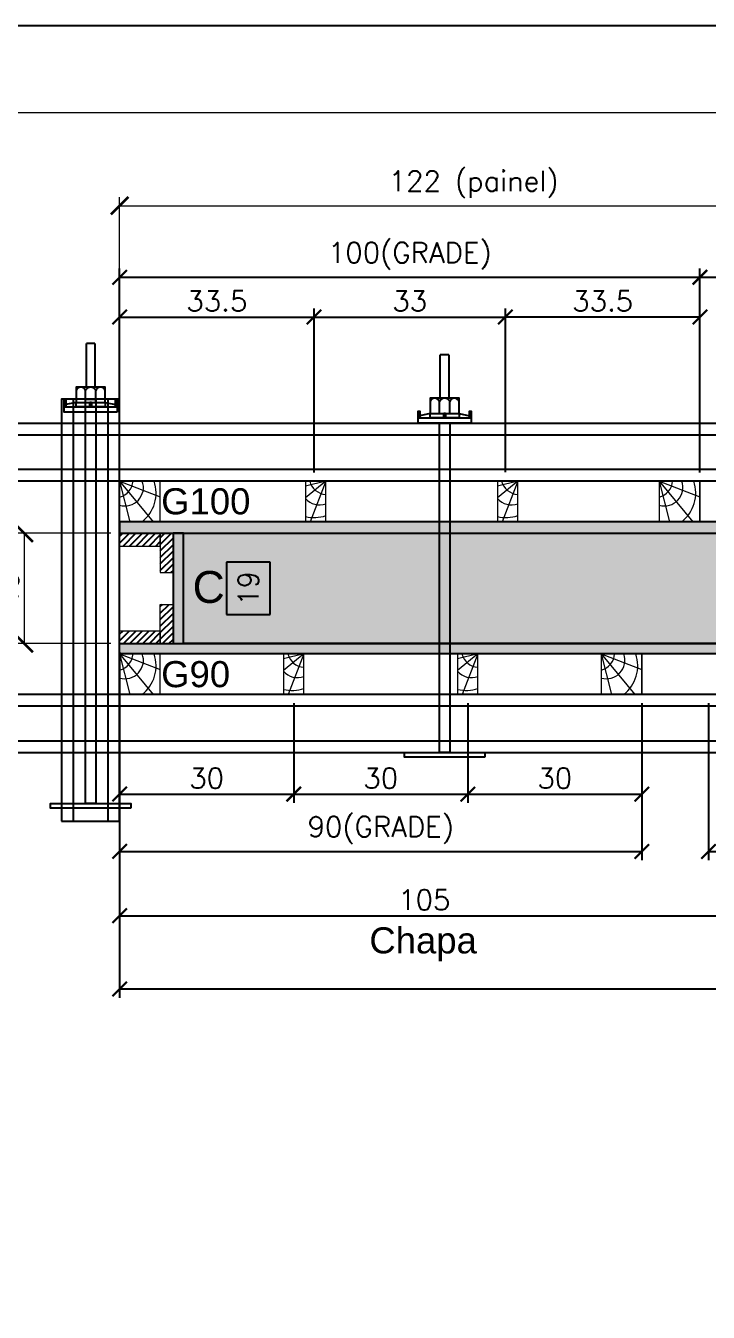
# Model space of a CAD drawing. Extents: x -23436 to 4767, y -3862 to 10024.
# Drawn here: x -15584.4 to -15349.2, y 2388.6 to 2832.3 of the extents above; entities that cross this region are included whole.
import ezdxf
from ezdxf.enums import TextEntityAlignment as Align

# ---------------------------------------------------------------- set-up
doc = ezdxf.new("R2010")
doc.units = 0
doc.header["$PDMODE"] = 2
doc.header["$PDSIZE"] = 10
doc.linetypes.add('CABLIN', pattern=[0.35, 0.25, -0.1])
doc.linetypes.add('HIDDEN', pattern=[9.525, 6.35, -3.175])
doc.layers.get('0').update_dxf_attribs({"lineweight": 13})
doc.layers.get('Defpoints').update_dxf_attribs({"lineweight": 13})
for name, color, linetype in [('Barra de Ancoragem', 20, 'Continuous'), ('CHAPA', 1, 'Continuous'), ('Concreto', 250, 'HIDDEN'), ('Cota', 4, 'Continuous'), ('Cota Seção (2x)', 4, 'Continuous'), ('Hachura', 252, 'CABLIN'), ('MB Logo', 254, 'Continuous'), ('Painéis', 30, 'Continuous'), ('Perfil Metálico', 224, 'Continuous'), ('TEXTO_GERAL', 7, 'Continuous')]:
    doc.layers.add(name, color=color, linetype=linetype)
for name, color, linetype, lineweight in [('contorno de painel', 7, 'Continuous', 13), ('FOLHA MB', 7, 'Continuous', 13), ('Madeira', 100, 'Continuous', 13), ('sarrafo', 93, 'Continuous', 13), ('Texto Seção', 7, 'Continuous', 15)]:
    doc.layers.add(name, color=color, linetype=linetype, lineweight=lineweight)
doc.layers.add('Laje_Perimetro', color=7, linetype='Continuous', plot=False)
doc.styles.add('ARIAL', font='arial.ttf', dxfattribs={"oblique": 15, "height": 25})
doc.styles.add('ROMANS', font='romans.shx')
doc.styles.add('SANSSERIF', font='sas_____.pfb')
doc.dimstyles.new('COTA SECAO', dxfattribs={"dimtxt": 7, "dimasz": 5, "dimexe": 3, "dimexo": 3, "dimgap": 2, "dimtad": 3, "dimdec": 1, "dimlfac": 0.5, "dimzin": 12, "dimdsep": 46, "dimtxsty": 'ROMANS', "dimblk": 'ARCHTICK', "dimcen": 0, "dimclrd": 4, "dimclre": 4, "dimclrt": 1, "dimadec": 1, "dimazin": 3, "dimtfac": 1, "dimtdec": 1, "dimtmove": 0, "dimatfit": 3, "dimldrblk": 'OBLIQUE', "dimfxl": 0, "dimtolj": 1, "dimtzin": 12, "dimarcsym": 0})
doc.dimstyles.new('SECÇÃO 2', dxfattribs={"dimtxt": 7, "dimasz": 6, "dimexe": 0.18, "dimexo": 2, "dimgap": -4, "dimtad": 3, "dimdec": 1, "dimlfac": 0.5, "dimzin": 12, "dimdsep": 46, "dimtxsty": 'ROMANS', "dimblk": 'ARCHTICK', "dimcen": 0.09, "dimse1": 1, "dimse2": 1, "dimsd1": 1, "dimsd2": 1, "dimclrd": 180, "dimclre": 5, "dimclrt": 1, "dimadec": 0, "dimazin": 3, "dimtfac": 1, "dimtdec": 1, "dimtofl": 0, "dimtmove": 0, "dimatfit": 3, "dimldrblk": 'ARCHTICK', "dimfxl": 0, "dimtolj": 1, "dimtzin": 0, "dimarcsym": 0})
pattern_1 = [(45, (-6049.1051, 25548.6478), (-1.12253202, 1.12253202), [])]

# ---------------------------------------------------------------- blocks, each defined once
blk = doc.blocks.new('A$C169d8357')
at = {"layer": 'FOLHA MB', "color": 1}
for points in [[(0, 1199.94), (0, 149.94), (1485.02, 149.94), (1485.02, 1199.94)], [(70, 1169.94), (70, 179.94), (1455.02, 179.94), (1455.02, 1169.94)]]:
    blk.add_lwpolyline(points, close=True, dxfattribs=at)
blk = doc.blocks.new('ERTYERTYUYTURTYUTRYU')
at = {"layer": 'Barra de Ancoragem'}
for p, q in [((8963.33, 10873.8), (8963.33, 10855.54)), ((8964.88, 10869.68), (8964.1, 10873.21)), ((8985.14, 10863.2), (8985.14, 10866.14)), ((8964.88, 10859.66), (8964.1, 10856.13))]:
    blk.add_line(p, q, dxfattribs=at)
at = {"layer": 'Barra de Ancoragem', "flags": 128}
for points in [[(8961.54, 10855.54), (8961.54, 10873.8), (8963.33, 10873.8), (8963.33, 10855.54)], [(8963.33, 10873.8), (8965.7, 10873.8), (8965.7, 10873.21), (8963.33, 10873.21)], [(8963.33, 10869.68), (8964.88, 10869.68), (8964.88, 10859.66), (8963.33, 10859.66)], [(8963.33, 10856.13), (8965.7, 10856.13), (8965.7, 10855.54), (8963.33, 10855.54)]]:
    blk.add_lwpolyline(points, close=True, dxfattribs=at)
for points in [[(8964.88, 10859.66), (8970.14, 10859.66), (8970.14, 10869.68), (8964.88, 10869.68)], [(8964.88, 10864.37), (8963.33, 10864.37), (8963.33, 10864.96), (8964.88, 10864.96), (8964.88, 10864.37), (8964.88, 10864.96)], [(8985.14, 10863.2), (8970.14, 10863.2), (8970.14, 10866.14), (8985.14, 10866.14)]]:
    blk.add_lwpolyline(points, dxfattribs=at)
for points in [[(8964.88, 10866.44), (8968.96, 10866.44, 0.729796), (8968.96, 10869.68, 0.729796)], [(8964.88, 10862.9), (8968.96, 10862.9, 0.666667), (8968.96, 10866.44, 0.666667)]]:
    blk.add_lwpolyline(points, format="xyb", dxfattribs=at)
at = {"layer": 'Barra de Ancoragem'}
blk.add_arc((8968.44, 10861.28), 1.7, 287.7564, 72.2436, dxfattribs=at)
blk = doc.blocks.new('*D5564')
at = {"layer": 'contorno de painel', "color": 180, "lineweight": -2, "transparency": 16777216}
for p, q in [((-15238.96, 2652.34), (-15264.96, 2652.34)), ((-15264.96, 2652.34), (-15264.96, 2637.34)), ((-15238.96, 2637.34), (-15238.96, 2652.34)), ((-15264.96, 2637.34), (-15238.96, 2637.34))]:
    blk.add_line(p, q, dxfattribs=at)
at = {"layer": 'Defpoints', "color": 0, "transparency": 16777216}
for p in [(-15060.06, 2657.24), (-15060.06, 2633.34), (-15530.06, 2619.24)]:
    blk.add_point(p, dxfattribs=at)
at = {"layer": 'contorno de painel', "color": 1, "transparency": 16777216, "insert": (-15251.96, 2644.84), "char_height": 7, "attachment_point": 5, "style": 'ROMANS'}
blk.add_mtext('\\A1;235', dxfattribs=at)
blk = doc.blocks.new('_ArchTick')
at = {"color": 0, "linetype": 'ByBlock', "const_width": 0.15}
blk.add_lwpolyline([(-0.5, -0.5), (0.5, 0.5)], dxfattribs=at)
blk = doc.blocks.new('*D5565')
at = {"layer": 'contorno de painel', "color": 180, "lineweight": -2, "transparency": 16777216}
for p, q in [((-15500.18, 2647.24), (-15515.18, 2647.24)), ((-15515.18, 2647.24), (-15515.18, 2629.24)), ((-15500.18, 2629.24), (-15500.18, 2647.24)), ((-15515.18, 2629.24), (-15500.18, 2629.24))]:
    blk.add_line(p, q, dxfattribs=at)
at = {"layer": 'Defpoints', "color": 0, "transparency": 16777216}
for p in [(-15530.06, 2657.24), (-15496.18, 2657.24), (-15530.06, 2619.24)]:
    blk.add_point(p, dxfattribs=at)
at = {"layer": 'contorno de painel', "color": 1, "transparency": 16777216, "insert": (-15507.68, 2638.24), "char_height": 7, "attachment_point": 5, "rotation": 90, "style": 'ROMANS'}
blk.add_mtext('\\A1;19', dxfattribs=at)
blk = doc.blocks.new('*D5569')
at = {"layer": 'Cota', "color": 4, "lineweight": -2, "transparency": 16777216}
for p, q in [((-15352.06, 2678.28), (-15352.06, 2748.52)), ((-15315.06, 2678.24), (-15315.06, 2748.52)), ((-15352.06, 2745.52), (-15315.06, 2745.52))]:
    blk.add_line(p, q, dxfattribs=at)
at = {"layer": 'Defpoints', "color": 0, "transparency": 16777216}
for p in [(-15315.06, 2745.52), (-15352.06, 2675.28), (-15315.06, 2675.24)]:
    blk.add_point(p, dxfattribs=at)
at = {"layer": 'Cota', "color": 4, "lineweight": -2, "transparency": 16777216, "xscale": 5, "yscale": 5, "zscale": 5, "rotation": 180}
blk.add_blockref('_ArchTick', (-15352.06, 2745.52), dxfattribs=at)
at = {"layer": 'Cota', "color": 4, "lineweight": -2, "transparency": 16777216, "xscale": 5, "yscale": 5, "zscale": 5}
blk.add_blockref('_ArchTick', (-15315.06, 2745.52), dxfattribs=at)
at = {"layer": 'Cota', "color": 1, "transparency": 16777216, "insert": (-15333.56, 2751.02), "char_height": 7, "attachment_point": 5, "style": 'ROMANS'}
blk.add_mtext('\\A1;18.5', dxfattribs=at)
blk = doc.blocks.new('_OBLIQUE')
at = {"color": 0, "linetype": 'ByBlock', "lineweight": -2}
for p, q in [((0, 0), (-1, 0)), ((-0.5, -0.5), (0.5, 0.5))]:
    blk.add_line(p, q, dxfattribs=at)
blk = doc.blocks.new('*D5577')
at = {"layer": 'Cota Seção (2x)', "color": 4, "lineweight": 5, "transparency": 16777216}
for p, q in [((-15555.06, 2657.24), (-15587.97, 2657.24)), ((-15584.97, 2657.24), (-15584.97, 2619.24)), ((-15555.06, 2619.24), (-15587.97, 2619.24))]:
    blk.add_line(p, q, dxfattribs=at)
at = {"layer": 'Defpoints', "color": 0, "transparency": 16777216}
for p in [(-15552.06, 2657.24), (-15584.97, 2619.24), (-15552.06, 2619.24)]:
    blk.add_point(p, dxfattribs=at)
at = {"layer": 'Cota Seção (2x)', "color": 4, "lineweight": 5, "transparency": 16777216, "xscale": 6, "yscale": 6, "zscale": 6}
for p, rotation in [((-15584.97, 2657.24), 90), ((-15584.97, 2619.24), 270)]:
    blk.add_blockref('_ArchTick', p, dxfattribs=dict(at, rotation=rotation))
at = {"layer": 'Cota Seção (2x)', "color": 1, "transparency": 16777216, "insert": (-15590.47, 2638.24), "char_height": 7, "attachment_point": 5, "rotation": 90, "style": 'ROMANS'}
blk.add_mtext('\\A1;19', dxfattribs=at)
blk = doc.blocks.new('*D5579')
at = {"layer": 'Cota', "color": 4, "lineweight": -2, "transparency": 16777216}
for p, q in [((-15552.06, 2612.64), (-15552.06, 2544.53)), ((-15372.06, 2598.64), (-15372.06, 2544.53)), ((-15552.06, 2547.53), (-15372.06, 2547.53))]:
    blk.add_line(p, q, dxfattribs=at)
at = {"layer": 'Defpoints', "color": 0, "transparency": 16777216}
for p in [(-15552.06, 2615.64), (-15372.06, 2601.64), (-15372.06, 2547.53)]:
    blk.add_point(p, dxfattribs=at)
at = {"layer": 'Cota', "color": 4, "lineweight": -2, "transparency": 16777216, "xscale": 5, "yscale": 5, "zscale": 5, "rotation": 180}
blk.add_blockref('_ArchTick', (-15552.06, 2547.53), dxfattribs=at)
at = {"layer": 'Cota', "color": 4, "lineweight": -2, "transparency": 16777216, "xscale": 5, "yscale": 5, "zscale": 5}
blk.add_blockref('_ArchTick', (-15372.06, 2547.53), dxfattribs=at)
at = {"layer": 'Cota', "color": 1, "transparency": 16777216, "insert": (-15462.06, 2554.87), "char_height": 7, "attachment_point": 5, "style": 'ROMANS'}
blk.add_mtext('\\A1;90(GRADE)', dxfattribs=at)
blk = doc.blocks.new('PONTALETE')
at = {"layer": 'Madeira'}
for q in [(2.71, 7), (7, 5.76), (7, 1.74)]:
    blk.add_line((0, 0), q, dxfattribs=at)
blk.add_lwpolyline([(0, 0), (7, 0), (7, 7), (0, 7)], close=True, dxfattribs=at)
for centre, radius, start, end in [((2.04, 0.06), 6.23, 37.2818, 109.0913), ((1.09, 0.9), 3.19, 343.603, 109.9847), ((-0.21, -0.78), 3.09, 14.6322, 86.0383)]:
    blk.add_arc(centre, radius, start, end, dxfattribs=at)
blk = doc.blocks.new('MEIO PONTALETE')
at = {"layer": 'Madeira'}
for q in [(2.71, 7), (3.5, 2.88), (3.5, 0.87)]:
    blk.add_line((0, 0), q, dxfattribs=at)
blk.add_lwpolyline([(0, 0), (3.5, 0), (3.5, 7), (0, 7)], close=True, dxfattribs=at)
for centre, radius, start, end in [((2.04, 0.06), 6.23, 76.4499, 109.0913), ((1.09, 0.9), 3.19, 40.9063, 109.9847), ((-0.21, -0.78), 3.09, 14.6322, 86.0383)]:
    blk.add_arc(centre, radius, start, end, dxfattribs=at)
blk = doc.blocks.new('*D5580')
at = {"layer": 'Cota', "color": 4, "lineweight": -2, "transparency": 16777216}
for p, q in [((-15552.06, 2598.64), (-15552.06, 2564.31)), ((-15492.06, 2598.64), (-15492.06, 2564.31)), ((-15552.06, 2567.31), (-15492.06, 2567.31))]:
    blk.add_line(p, q, dxfattribs=at)
at = {"layer": 'Defpoints', "color": 0, "transparency": 16777216}
for p in [(-15552.06, 2601.64), (-15492.06, 2601.64), (-15492.06, 2567.31)]:
    blk.add_point(p, dxfattribs=at)
at = {"layer": 'Cota', "color": 4, "lineweight": -2, "transparency": 16777216, "xscale": 5, "yscale": 5, "zscale": 5, "rotation": 180}
blk.add_blockref('_ArchTick', (-15552.06, 2567.31), dxfattribs=at)
at = {"layer": 'Cota', "color": 4, "lineweight": -2, "transparency": 16777216, "xscale": 5, "yscale": 5, "zscale": 5}
blk.add_blockref('_ArchTick', (-15492.06, 2567.31), dxfattribs=at)
at = {"layer": 'Cota', "color": 1, "transparency": 16777216, "insert": (-15522.06, 2572.81), "char_height": 7, "attachment_point": 5, "style": 'ROMANS'}
blk.add_mtext('\\A1;30', dxfattribs=at)
blk = doc.blocks.new('*D5581')
at = {"layer": 'Cota', "color": 4, "lineweight": -2, "transparency": 16777216}
for p, q in [((-15492.06, 2598.64), (-15492.06, 2564.31)), ((-15432.06, 2598.64), (-15432.06, 2564.31)), ((-15492.06, 2567.31), (-15432.06, 2567.31))]:
    blk.add_line(p, q, dxfattribs=at)
at = {"layer": 'Defpoints', "color": 0, "transparency": 16777216}
for p in [(-15492.06, 2601.64), (-15432.06, 2601.64), (-15432.06, 2567.31)]:
    blk.add_point(p, dxfattribs=at)
at = {"layer": 'Cota', "color": 4, "lineweight": -2, "transparency": 16777216, "xscale": 5, "yscale": 5, "zscale": 5, "rotation": 180}
blk.add_blockref('_ArchTick', (-15492.06, 2567.31), dxfattribs=at)
at = {"layer": 'Cota', "color": 4, "lineweight": -2, "transparency": 16777216, "xscale": 5, "yscale": 5, "zscale": 5}
blk.add_blockref('_ArchTick', (-15432.06, 2567.31), dxfattribs=at)
at = {"layer": 'Cota', "color": 1, "transparency": 16777216, "insert": (-15462.06, 2572.81), "char_height": 7, "attachment_point": 5, "style": 'ROMANS'}
blk.add_mtext('\\A1;30', dxfattribs=at)
blk = doc.blocks.new('*D5582')
at = {"layer": 'Cota', "color": 4, "lineweight": -2, "transparency": 16777216}
for p, q in [((-15432.06, 2598.64), (-15432.06, 2564.31)), ((-15372.06, 2598.64), (-15372.06, 2564.31)), ((-15432.06, 2567.31), (-15372.06, 2567.31))]:
    blk.add_line(p, q, dxfattribs=at)
at = {"layer": 'Defpoints', "color": 0, "transparency": 16777216}
for p in [(-15432.06, 2601.64), (-15372.06, 2601.64), (-15372.06, 2567.31)]:
    blk.add_point(p, dxfattribs=at)
at = {"layer": 'Cota', "color": 4, "lineweight": -2, "transparency": 16777216, "xscale": 5, "yscale": 5, "zscale": 5, "rotation": 180}
blk.add_blockref('_ArchTick', (-15432.06, 2567.31), dxfattribs=at)
at = {"layer": 'Cota', "color": 4, "lineweight": -2, "transparency": 16777216, "xscale": 5, "yscale": 5, "zscale": 5}
blk.add_blockref('_ArchTick', (-15372.06, 2567.31), dxfattribs=at)
at = {"layer": 'Cota', "color": 1, "transparency": 16777216, "insert": (-15402.06, 2572.81), "char_height": 7, "attachment_point": 5, "style": 'ROMANS'}
blk.add_mtext('\\A1;30', dxfattribs=at)
blk = doc.blocks.new('*D5583')
at = {"layer": 'Cota', "color": 4, "lineweight": -2, "transparency": 16777216}
for p, q in [((-15349.06, 2598.64), (-15349.06, 2544.53)), ((-15149.06, 2598.64), (-15149.06, 2544.53)), ((-15349.06, 2547.53), (-15149.06, 2547.53))]:
    blk.add_line(p, q, dxfattribs=at)
at = {"layer": 'Defpoints', "color": 0, "transparency": 16777216}
for p in [(-15349.06, 2601.64), (-15149.06, 2601.64), (-15149.06, 2547.53)]:
    blk.add_point(p, dxfattribs=at)
at = {"layer": 'Cota', "color": 4, "lineweight": -2, "transparency": 16777216, "xscale": 5, "yscale": 5, "zscale": 5, "rotation": 180}
blk.add_blockref('_ArchTick', (-15349.06, 2547.53), dxfattribs=at)
at = {"layer": 'Cota', "color": 4, "lineweight": -2, "transparency": 16777216, "xscale": 5, "yscale": 5, "zscale": 5}
blk.add_blockref('_ArchTick', (-15149.06, 2547.53), dxfattribs=at)
at = {"layer": 'Cota', "color": 1, "transparency": 16777216, "insert": (-15249.06, 2554.87), "char_height": 7, "attachment_point": 5, "style": 'ROMANS'}
blk.add_mtext('\\A1;100(GRADE)', dxfattribs=at)
blk = doc.blocks.new('*D5584')
at = {"layer": 'Cota', "color": 4, "lineweight": -2, "transparency": 16777216}
for p, q in [((-15342.06, 2612.64), (-15342.06, 2522.35)), ((-15552.06, 2598.64), (-15552.06, 2522.35)), ((-15552.06, 2525.35), (-15342.06, 2525.35))]:
    blk.add_line(p, q, dxfattribs=at)
at = {"layer": 'Defpoints', "color": 0, "transparency": 16777216}
for p in [(-15342.06, 2615.64), (-15552.06, 2601.64), (-15342.06, 2525.35)]:
    blk.add_point(p, dxfattribs=at)
at = {"layer": 'Cota', "color": 4, "lineweight": -2, "transparency": 16777216, "xscale": 5, "yscale": 5, "zscale": 5, "rotation": 180}
blk.add_blockref('_ArchTick', (-15552.06, 2525.35), dxfattribs=at)
at = {"layer": 'Cota', "color": 4, "lineweight": -2, "transparency": 16777216, "xscale": 5, "yscale": 5, "zscale": 5}
blk.add_blockref('_ArchTick', (-15342.06, 2525.35), dxfattribs=at)
at = {"layer": 'Cota', "color": 1, "transparency": 16777216, "insert": (-15447.06, 2530.85), "char_height": 7, "attachment_point": 5, "style": 'ROMANS'}
blk.add_mtext('\\A1;105 ', dxfattribs=at)
blk = doc.blocks.new('*D5592')
at = {"layer": 'Cota Seção (2x)', "color": 4, "lineweight": 5, "transparency": 16777216}
for p, q in [((-15552.06, 2678.3), (-15552.06, 2773.2)), ((-15308.06, 2664.24), (-15308.06, 2773.2)), ((-15552.06, 2770.2), (-15308.06, 2770.2))]:
    blk.add_line(p, q, dxfattribs=at)
at = {"layer": 'Defpoints', "color": 0, "transparency": 16777216}
for p in [(-15308.06, 2770.2), (-15552.06, 2675.3), (-15308.06, 2661.24)]:
    blk.add_point(p, dxfattribs=at)
at = {"layer": 'Cota Seção (2x)', "color": 4, "lineweight": 5, "transparency": 16777216, "xscale": 6, "yscale": 6, "zscale": 6, "rotation": 180}
blk.add_blockref('_ArchTick', (-15552.06, 2770.2), dxfattribs=at)
at = {"layer": 'Cota Seção (2x)', "color": 4, "lineweight": 5, "transparency": 16777216, "xscale": 6, "yscale": 6, "zscale": 6}
blk.add_blockref('_ArchTick', (-15308.06, 2770.2), dxfattribs=at)
at = {"layer": 'Cota Seção (2x)', "color": 1, "transparency": 16777216, "insert": (-15430.06, 2777.53), "char_height": 7, "attachment_point": 5, "style": 'ROMANS'}
blk.add_mtext('\\A1;122 (painel)', dxfattribs=at)
blk = doc.blocks.new('*D5542')
at = {"layer": 'Cota', "color": 4, "lineweight": -2, "transparency": 16777216}
for p, q in [((-15552.06, 2616.24), (-15552.06, 2497.11)), ((-15098.06, 2616.24), (-15098.06, 2497.11)), ((-15552.06, 2500.11), (-15098.06, 2500.11))]:
    blk.add_line(p, q, dxfattribs=at)
at = {"layer": 'Defpoints', "color": 0, "transparency": 16777216}
for p in [(-15552.06, 2619.24), (-15098.06, 2619.24), (-15098.06, 2500.11)]:
    blk.add_point(p, dxfattribs=at)
at = {"layer": 'Cota', "color": 4, "lineweight": -2, "transparency": 16777216, "xscale": 5, "yscale": 5, "zscale": 5, "rotation": 180}
blk.add_blockref('_ArchTick', (-15552.06, 2500.11), dxfattribs=at)
at = {"layer": 'Cota', "color": 4, "lineweight": -2, "transparency": 16777216, "xscale": 5, "yscale": 5, "zscale": 5}
blk.add_blockref('_ArchTick', (-15098.06, 2500.11), dxfattribs=at)
at = {"layer": 'Cota', "color": 1, "transparency": 16777216, "insert": (-15325.06, 2505.61), "char_height": 7, "attachment_point": 5, "style": 'ROMANS'}
blk.add_mtext('\\A1;227', dxfattribs=at)
blk = doc.blocks.new('*D5139')
at = {"layer": 'Cota Seção (2x)', "color": 4, "lineweight": -2, "transparency": 16777216}
for p, q in [((-15552.06, 2678.28), (-15552.06, 2734.81)), ((-15485.06, 2678.26), (-15485.06, 2734.81)), ((-15552.06, 2731.81), (-15485.06, 2731.81))]:
    blk.add_line(p, q, dxfattribs=at)
at = {"layer": 'Defpoints', "color": 0, "transparency": 16777216}
for p in [(-15485.06, 2731.81), (-15552.06, 2675.28), (-15485.06, 2675.26)]:
    blk.add_point(p, dxfattribs=at)
at = {"layer": 'Cota Seção (2x)', "color": 4, "lineweight": -2, "transparency": 16777216, "xscale": 5, "yscale": 5, "zscale": 5, "rotation": 180}
blk.add_blockref('_ArchTick', (-15552.06, 2731.81), dxfattribs=at)
at = {"layer": 'Cota Seção (2x)', "color": 4, "lineweight": -2, "transparency": 16777216, "xscale": 5, "yscale": 5, "zscale": 5}
blk.add_blockref('_ArchTick', (-15485.06, 2731.81), dxfattribs=at)
at = {"layer": 'Cota Seção (2x)', "color": 1, "transparency": 16777216, "insert": (-15518.56, 2737.31), "char_height": 7, "attachment_point": 5, "style": 'ROMANS'}
blk.add_mtext('\\A1;33.5', dxfattribs=at)
blk = doc.blocks.new('*D5140')
at = {"layer": 'Cota Seção (2x)', "color": 4, "lineweight": -2, "transparency": 16777216}
for p, q in [((-15419.1, 2678.27), (-15419.1, 2734.81)), ((-15352.06, 2678.28), (-15352.06, 2734.81)), ((-15352.06, 2731.81), (-15419.1, 2731.81))]:
    blk.add_line(p, q, dxfattribs=at)
at = {"layer": 'Defpoints', "color": 0, "transparency": 16777216}
for p in [(-15419.1, 2731.81), (-15419.1, 2675.27), (-15352.06, 2675.28)]:
    blk.add_point(p, dxfattribs=at)
at = {"layer": 'Cota Seção (2x)', "color": 4, "lineweight": -2, "transparency": 16777216, "xscale": 5, "yscale": 5, "zscale": 5, "rotation": 180}
blk.add_blockref('_ArchTick', (-15419.1, 2731.81), dxfattribs=at)
at = {"layer": 'Cota Seção (2x)', "color": 4, "lineweight": -2, "transparency": 16777216, "xscale": 5, "yscale": 5, "zscale": 5}
blk.add_blockref('_ArchTick', (-15352.06, 2731.81), dxfattribs=at)
at = {"layer": 'Cota Seção (2x)', "color": 1, "transparency": 16777216, "insert": (-15385.58, 2737.31), "char_height": 7, "attachment_point": 5, "style": 'ROMANS'}
blk.add_mtext('\\A1;33.5', dxfattribs=at)
blk = doc.blocks.new('*D5141')
at = {"layer": 'Cota Seção (2x)', "color": 4, "lineweight": -2, "transparency": 16777216}
for p, q in [((-15485.06, 2678.28), (-15485.06, 2734.81)), ((-15419.1, 2678.27), (-15419.1, 2734.81)), ((-15485.06, 2731.81), (-15419.1, 2731.81))]:
    blk.add_line(p, q, dxfattribs=at)
at = {"layer": 'Defpoints', "color": 0, "transparency": 16777216}
for p in [(-15419.1, 2731.81), (-15485.06, 2675.28), (-15419.1, 2675.27)]:
    blk.add_point(p, dxfattribs=at)
at = {"layer": 'Cota Seção (2x)', "color": 4, "lineweight": -2, "transparency": 16777216, "xscale": 5, "yscale": 5, "zscale": 5, "rotation": 180}
blk.add_blockref('_ArchTick', (-15485.06, 2731.81), dxfattribs=at)
at = {"layer": 'Cota Seção (2x)', "color": 4, "lineweight": -2, "transparency": 16777216, "xscale": 5, "yscale": 5, "zscale": 5}
blk.add_blockref('_ArchTick', (-15419.1, 2731.81), dxfattribs=at)
at = {"layer": 'Cota Seção (2x)', "color": 1, "transparency": 16777216, "insert": (-15452.08, 2737.31), "char_height": 7, "attachment_point": 5, "style": 'ROMANS'}
blk.add_mtext('\\A1;33', dxfattribs=at)
blk = doc.blocks.new('*D5142')
at = {"layer": 'Cota Seção (2x)', "color": 4, "lineweight": -2, "transparency": 16777216}
for p, q in [((-15552.06, 2678.28), (-15552.06, 2748.52)), ((-15352.06, 2678.24), (-15352.06, 2748.52)), ((-15552.06, 2745.52), (-15352.06, 2745.52))]:
    blk.add_line(p, q, dxfattribs=at)
at = {"layer": 'Defpoints', "color": 0, "transparency": 16777216}
for p in [(-15352.06, 2745.52), (-15552.06, 2675.28), (-15352.06, 2675.24)]:
    blk.add_point(p, dxfattribs=at)
at = {"layer": 'Cota Seção (2x)', "color": 4, "lineweight": -2, "transparency": 16777216, "xscale": 5, "yscale": 5, "zscale": 5, "rotation": 180}
blk.add_blockref('_ArchTick', (-15552.06, 2745.52), dxfattribs=at)
at = {"layer": 'Cota Seção (2x)', "color": 4, "lineweight": -2, "transparency": 16777216, "xscale": 5, "yscale": 5, "zscale": 5}
blk.add_blockref('_ArchTick', (-15352.06, 2745.52), dxfattribs=at)
at = {"layer": 'Cota Seção (2x)', "color": 1, "transparency": 16777216, "insert": (-15452.06, 2752.86), "char_height": 7, "attachment_point": 5, "style": 'ROMANS'}
blk.add_mtext('\\A1;100(GRADE)', dxfattribs=at)

msp = doc.modelspace()

# ---------------------------------------------------------------- hatches: boundary and pattern name
at = {"layer": 'Concreto'}
h = msp.add_hatch(dxfattribs=at)
h.set_pattern_fill('AR-CONC', color=256, scale=0.1, angle=-270)
h.set_pattern_definition([(140, (1353.026, 4567.936), (1.593909, 18.218467), [1.905, -20.955]), (85, (1353.026, 4567.936), (-19.105685, -3.524342), [1.524, -16.764058]), (190.45144, (1353.159, 4569.455), (-17.511775, 14.694125), [1.619, -17.809024]), (136.1842, (1347.946, 4567.936), (4.204233, 27.107904), [2.8575, -31.4325]), (186.63556, (1348.296, 4570.195), (-24.742612, 23.740413), [2.428502, -26.71356]), (81.18415, (1347.946, 4567.936), (-24.742612, 23.740413), [2.285997, -25.145973]), (111, (1349.216, 4570.476), (10.22652, 15.161439), [1.905, -20.955]), (56, (1349.216, 4570.476), (-18.418797, 6.180203), [1.524, -16.764]), (161.45145, (1350.068, 4571.74), (-8.192277, 21.341642), [1.619, -17.808994]), (127.5, (1353.026, 4567.9365), (-8.455504, 0.3088603), [0, -16.5608, 0, -17.018, 0, -16.8275]), (97.5, (1353.026, 4567.9365), (-10.0180575, 6.6819663), [0, -9.7028, 0, -16.1798, 0, -6.4135]), (57.5, (1353.026, 4562.272), (0.5728744, 13.5590595), [0, -6.35, 0, -19.812, 0, -26.289]), (47.5, (1353.026, 4559.732), (-2.542649, 14.812918), [0, -8.255, 0, -13.1572, 0, -18.669])])
h.paths.add_polyline_path([(-15530.057, 2619.24), (-15530.057, 2657.24), (-15060.057, 2657.24), (-15060.057, 2161.238), (-15530.057, 2161.238), (-15530.057, 2199.238), (-15098.057, 2199.238), (-15098.057, 2619.24)])
at = {"layer": 'Hachura'}
h = msp.add_hatch(color=256, dxfattribs=at)
h.dxf.hatch_style = 1
h.paths.add_polyline_path([(-15038.057, 2657.24), (-15038.057, 2661.24), (-15552.057, 2661.24), (-15552.057, 2657.24)])
h = msp.add_hatch(dxfattribs=at)
h.set_pattern_fill('ANSI31', color=256, scale=0.5, style=0)
h.set_pattern_definition([(45, (-6049.1051, 25548.6478), (-1.12253202, 1.12253202), [])])
h.paths.add_polyline_path([(-15538.057, 2657.24), (-15538.057, 2652.84), (-15552.057, 2652.84), (-15552.057, 2657.24)])
h = msp.add_hatch(dxfattribs=at)
h.set_pattern_fill('ANSI31', color=256, scale=0.5, style=0)
h.set_pattern_definition([(45, (-6049.1051, 25538.6478), (-1.12253202, 1.12253202), [])])
h.paths.add_polyline_path([(-15538.057, 2657.24), (-15533.657, 2657.24), (-15533.657, 2643.74), (-15538.057, 2643.74)])
h = msp.add_hatch(color=256, dxfattribs=at)
h.dxf.hatch_style = 1
h.paths.add_polyline_path([(-15530.057, 2657.24), (-15533.657, 2657.24), (-15533.657, 2619.24), (-15530.057, 2619.24)])
h = msp.add_hatch(dxfattribs=at)
h.set_pattern_fill('ANSI31', color=256, scale=0.5, style=0)
h.set_pattern_definition(pattern_1)
h.paths.add_polyline_path([(-15538.057, 2619.24), (-15533.657, 2619.24), (-15533.657, 2632.74), (-15538.057, 2632.74)])
h = msp.add_hatch(dxfattribs=at)
h.set_pattern_fill('ANSI31', color=256, scale=0.5, style=0)
h.set_pattern_definition(pattern_1)
h.paths.add_polyline_path([(-15538.057, 2619.24), (-15538.057, 2623.64), (-15552.057, 2623.64), (-15552.057, 2619.24)])
h = msp.add_hatch(color=256, dxfattribs=at)
h.dxf.hatch_style = 1
h.paths.add_polyline_path([(-15098.057, 2615.64), (-15098.057, 2619.24), (-15552.057, 2619.24), (-15552.057, 2615.64)])

# ---------------------------------------------------------------- linework, layer by layer
msp.add_lwpolyline([(-15552.057, 2601.64), (-15552.057, 2615.64), (-15372.057, 2615.64), (-15372.057, 2601.64)], close=True)
at = {"layer": 'Barra de Ancoragem', "flags": 128}
for points in [[(-15563.833, 2564.016), (-15563.833, 2703.443), (-15560.281, 2703.443), (-15560.281, 2564.016)], [(-15441.833, 2581.64), (-15441.833, 2695.24), (-15438.281, 2695.24), (-15438.281, 2581.64)], [(-15426.189, 2580.04), (-15453.925, 2580.04), (-15453.925, 2581.64), (-15426.189, 2581.64)], [(-15548.189, 2562.416), (-15575.925, 2562.416), (-15575.925, 2564.016), (-15548.189, 2564.016)]]:
    msp.add_lwpolyline(points, close=True, dxfattribs=at)
at = {"layer": 'CHAPA'}
for points in [[(-15038.057, 2657.24), (-15038.057, 2661.24), (-15552.057, 2661.24), (-15552.057, 2657.24)], [(-15530.057, 2657.24), (-15533.657, 2657.24), (-15533.657, 2619.24), (-15530.057, 2619.24)], [(-15552.057, 2619.24), (-15098.057, 2619.24), (-15098.057, 2615.64), (-15552.057, 2615.64)]]:
    msp.add_lwpolyline(points, close=True, dxfattribs=at)
at = {"layer": 'contorno de painel'}
for points in [[(-15060.057, 2161.238), (-15060.057, 2199.238), (-15060.057, 2199.238), (-15060.057, 2657.24), (-15530.057, 2657.24), (-15530.057, 2619.24), (-15098.057, 2619.24), (-15098.057, 2199.238), (-15530.057, 2199.238), (-15530.057, 2161.238)], [(-15098.057, 2619.24), (-15552.057, 2619.24), (-15552.057, 2615.64), (-15098.057, 2615.64)]]:
    msp.add_lwpolyline(points, close=True, dxfattribs=at)
at = {"layer": 'Laje_Perimetro'}
msp.add_lwpolyline([(-14436.356, 2832.259), (-15921.377, 2832.259), (-15921.377, 1782.259), (-14436.356, 1782.259)], close=True, dxfattribs=at)
at = {"layer": 'Madeira'}
msp.add_lwpolyline([(-15552.057, 2661.24), (-15552.057, 2675.24), (-15352.057, 2675.24), (-15352.057, 2661.24)], close=True, dxfattribs=at)
at = {"layer": 'Painéis', "color": 32, "true_color": 0xcd6928}
msp.add_lwpolyline([(-15530.057, 2619.24), (-15530.057, 2657.24), (-15060.057, 2657.24), (-15060.057, 2161.238), (-15530.057, 2161.238), (-15530.057, 2199.238), (-15098.057, 2199.238), (-15098.057, 2619.24)], close=True, dxfattribs=at)
at = {"layer": 'Perfil Metálico'}
for points in [[(-15572.057, 2558.016), (-15552.057, 2558.016), (-15552.057, 2703.443), (-15572.057, 2703.443)], [(-15556.057, 2703.443), (-15568.057, 2703.443), (-15568.057, 2558.016), (-15556.057, 2558.016)], [(-14994.479, 2695.24), (-14994.479, 2675.24), (-15594.455, 2675.24), (-15594.455, 2695.24)], [(-15594.455, 2679.24), (-15594.455, 2691.24), (-14994.479, 2691.24), (-14994.479, 2679.24)], [(-15101.657, 2581.64), (-15101.657, 2601.64), (-15594.455, 2601.64), (-15594.455, 2581.64)], [(-15594.455, 2597.64), (-15594.455, 2585.64), (-15101.657, 2585.64), (-15101.657, 2597.64)]]:
    msp.add_lwpolyline(points, close=True, dxfattribs=at)
at = {"layer": 'sarrafo'}
for points in [[(-15552.057, 2652.84), (-15538.057, 2652.84), (-15538.057, 2657.24), (-15552.057, 2657.24)], [(-15552.057, 2652.84), (-15538.057, 2652.84), (-15538.057, 2657.24), (-15552.057, 2657.24)], [(-15533.657, 2643.74), (-15533.657, 2657.24), (-15538.057, 2657.24), (-15538.057, 2643.74)], [(-15533.657, 2643.74), (-15533.657, 2657.24), (-15538.057, 2657.24), (-15538.057, 2643.74)], [(-15533.657, 2632.74), (-15533.657, 2619.24), (-15538.057, 2619.24), (-15538.057, 2632.74)], [(-15533.657, 2632.74), (-15533.657, 2619.24), (-15538.057, 2619.24), (-15538.057, 2632.74)], [(-15552.057, 2623.64), (-15538.057, 2623.64), (-15538.057, 2619.24), (-15552.057, 2619.24)], [(-15552.057, 2623.64), (-15538.057, 2623.64), (-15538.057, 2619.24), (-15552.057, 2619.24)]]:
    msp.add_lwpolyline(points, close=True, dxfattribs=at)

# ---------------------------------------------------------------- block references
at = {"rotation": 89.99999985324504}
for p in [(-4697.388, -6262.502), (-4575.388, -6266.305)]:
    msp.add_blockref('ERTYERTYUYTURTYUTRYU', p, dxfattribs=at)
at = {"layer": 'Madeira'}
for name, p, xscale, yscale, zscale, rotation in [('PONTALETE', (-15552.057, 2675.24), 2, 2, 2, 270), ('MEIO PONTALETE', (-15480.99, 2675.24), 1.999999997962732, 1.999999997962732, 1.999999997962732, 179.9999999999999), ('MEIO PONTALETE', (-15414.832, 2675.24), 1.999999997962732, 1.999999997962732, 1.999999997962732, 179.9999999999999), ('PONTALETE', (-15366.057, 2675.24), 2, 2, 2, 270), ('PONTALETE', (-15552.057, 2615.64), 2, 2, 2, 269.9999999999999), ('MEIO PONTALETE', (-15488.557, 2615.64), 1.999999997962732, 1.999999997962732, 1.999999997962732, 179.9999999999999), ('MEIO PONTALETE', (-15428.557, 2615.64), 1.999999997962732, 1.999999997962732, 1.999999997962732, 179.9999999999999), ('PONTALETE', (-15386.057, 2615.64), 2, 2, 2, 269.9999999999999)]:
    msp.add_blockref(name, p, dxfattribs=dict(at, xscale=xscale, yscale=yscale, zscale=zscale, rotation=rotation))
at = {"layer": 'MB Logo'}
msp.add_blockref('A$C169d8357', (-15921.377, 1632.321), dxfattribs=at)

# ---------------------------------------------------------------- texts
at = {"layer": 'Texto Seção', "color": 0, "linetype": 'Continuous', "style": 'SANSSERIF'}
for s, p in [('G100', (-15537.743, 2668.276)), ('G90', (-15537.743, 2608.676))]:
    msp.add_text(s, height=9, dxfattribs=at).set_placement(p, align=Align.MIDDLE_LEFT)
at = {"layer": 'TEXTO_GERAL', "style": 'ARIAL'}
msp.add_text('C', height=11, dxfattribs=at).set_placement((-15521.374, 2638.729), align=Align.MIDDLE_CENTER)
at = {"layer": 'TEXTO_GERAL', "color": 0, "linetype": 'Continuous', "style": 'SANSSERIF'}
msp.add_text('Chapa', height=9, dxfattribs=at).set_placement((-15465.981, 2516.877), align=Align.MIDDLE_LEFT)

# ---------------------------------------------------------------- dimensions: what is measured, and where the dimension line sits
at = {"layer": 'contorno de painel'}
dim = msp.add_linear_dim(base=(-15060.057, 2633.345), p1=(-15530.057, 2619.24), p2=(-15060.057, 2657.24), dimstyle='SECÇÃO 2', dxfattribs=at)
dim.commit()
dim.dimension.update_dxf_attribs({"geometry": '*D5564', "text_midpoint": (-15251.958, 2633.345), "dimtype": 160})
dim = msp.add_linear_dim(base=(-15496.182, 2657.24), p1=(-15530.057, 2619.24), p2=(-15530.057, 2657.24), angle=90, dimstyle='SECÇÃO 2', dxfattribs=at)
dim.commit()
dim.dimension.update_dxf_attribs({"geometry": '*D5565', "text_midpoint": (-15496.182, 2638.24), "dimtype": 160})
at = {"layer": 'Cota'}
for base, p1, p2, picture, middle in [((-15315.057, 2745.522), (-15352.057, 2675.284), (-15315.057, 2675.24), '*D5569', (-15333.557, 2751.022)), ((-15098.057, 2500.114), (-15552.057, 2619.24), (-15098.057, 2619.24), '*D5542', (-15325.057, 2505.614)), ((-15492.057, 2567.312), (-15552.057, 2601.64), (-15492.057, 2601.64), '*D5580', (-15522.057, 2572.812)), ((-15432.057, 2567.312), (-15492.057, 2601.64), (-15432.057, 2601.64), '*D5581', (-15462.057, 2572.812)), ((-15372.057, 2567.312), (-15432.057, 2601.64), (-15372.057, 2601.64), '*D5582', (-15402.057, 2572.812))]:
    dim = msp.add_linear_dim(base=base, p1=p1, p2=p2, dimstyle='COTA SECAO', dxfattribs=at)
    dim.commit()
    dim.dimension.update_dxf_attribs({"geometry": picture, "text_midpoint": middle})
for base, p1, p2, text, picture, middle in [((-15372.057, 2547.534), (-15552.057, 2615.64), (-15372.057, 2601.64), '<>(GRADE)', '*D5579', (-15462.057, 2554.867)), ((-15342.057, 2525.353), (-15552.057, 2601.64), (-15342.057, 2615.64), '<> ', '*D5584', (-15447.057, 2530.853)), ((-15149.057, 2547.534), (-15349.057, 2601.64), (-15149.057, 2601.64), '<>(GRADE)', '*D5583', (-15249.057, 2554.867))]:
    dim = msp.add_linear_dim(base=base, p1=p1, p2=p2, text=text, dimstyle='COTA SECAO', dxfattribs=at)
    dim.commit()
    dim.dimension.update_dxf_attribs({"geometry": picture, "text_midpoint": middle})
at = {"layer": 'Cota Seção (2x)'}
dim = msp.add_linear_dim(base=(-15308.057, 2770.196), p1=(-15552.057, 2675.295), p2=(-15308.057, 2661.24), text='<> (painel)', dimstyle='COTA SECAO', override={"dimasz": 6, "dimdec": 2, "dimblk1": 'ArchTick', "dimblk2": 'ArchTick', "dimsah": 1, "dimtmove": 1, "dimlwd": 5, "dimlwe": 5}, dxfattribs=at)
dim.commit()
dim.dimension.update_dxf_attribs({"geometry": '*D5592', "text_midpoint": (-15430.057, 2777.529)})
dim = msp.add_linear_dim(base=(-15352.057, 2745.522), p1=(-15552.057, 2675.284), p2=(-15352.057, 2675.24), text='<>(GRADE)', dimstyle='COTA SECAO', dxfattribs=at)
dim.commit()
dim.dimension.update_dxf_attribs({"geometry": '*D5142', "text_midpoint": (-15452.057, 2752.855)})
for base, p1, p2, picture, middle in [((-15485.057, 2731.814), (-15552.057, 2675.284), (-15485.057, 2675.255), '*D5139', (-15518.557, 2737.314)), ((-15419.098, 2731.814), (-15485.057, 2675.284), (-15419.098, 2675.269), '*D5141', (-15452.078, 2737.314)), ((-15419.098, 2731.814), (-15352.057, 2675.284), (-15419.098, 2675.269), '*D5140', (-15385.578, 2737.314))]:
    dim = msp.add_linear_dim(base=base, p1=p1, p2=p2, dimstyle='COTA SECAO', dxfattribs=at)
    dim.commit()
    dim.dimension.update_dxf_attribs({"geometry": picture, "text_midpoint": middle})
dim = msp.add_linear_dim(base=(-15584.97, 2619.24), p1=(-15552.057, 2657.24), p2=(-15552.057, 2619.24), angle=90, dimstyle='COTA SECAO', override={"dimasz": 6, "dimdec": 2, "dimblk1": 'ArchTick', "dimblk2": 'ArchTick', "dimsah": 1, "dimtmove": 1, "dimlwd": 5, "dimlwe": 5}, dxfattribs=at)
dim.commit()
dim.dimension.update_dxf_attribs({"geometry": '*D5577', "text_midpoint": (-15590.47, 2638.24)})

doc.saveas('drawing.dxf')
